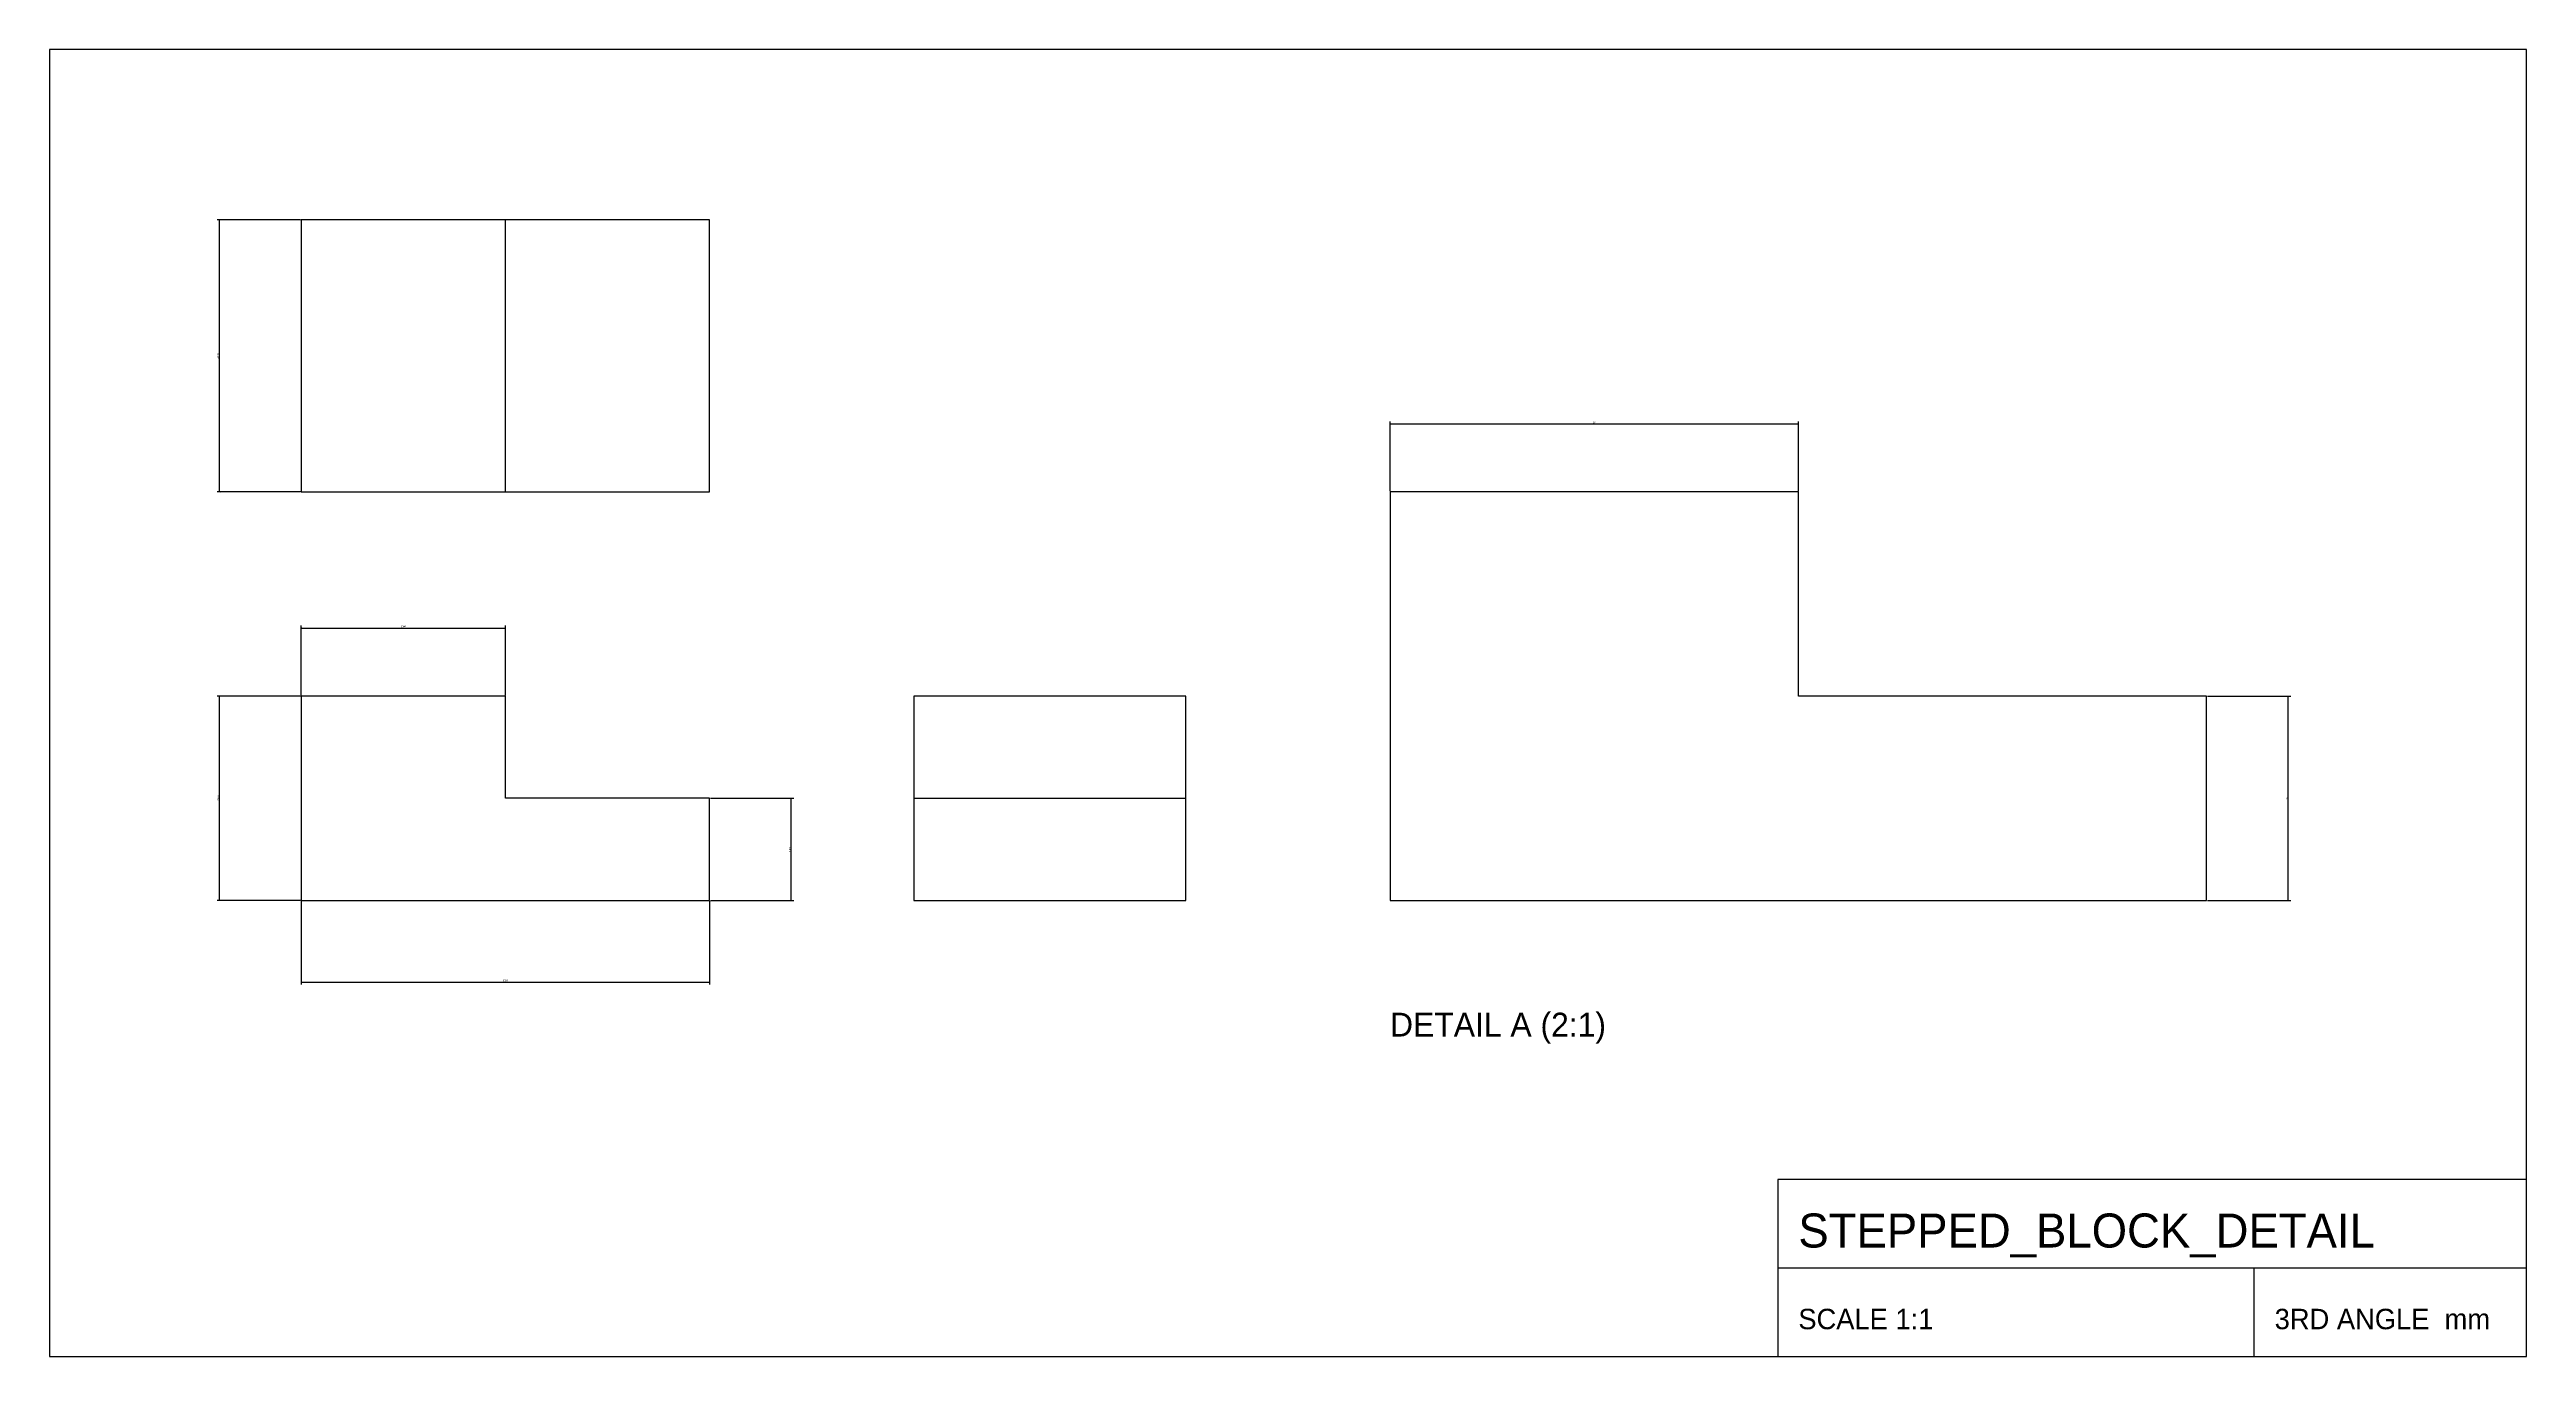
# Model space of a CAD drawing. Header units: millimetres. Extents: x -37 to 327, y -67 to 125.
import ezdxf

# ---------------------------------------------------------------- set-up
doc = ezdxf.new("R2010")
doc.units = ezdxf.units.MM
for name, color, linetype in [('DIM', 4, 'CONTINUOUS'), ('OUTLINE', 7, 'CONTINUOUS'), ('TEXT', 2, 'CONTINUOUS'), ('TITLE', 8, 'CONTINUOUS')]:
    doc.layers.add(name, color=color, linetype=linetype)
doc.styles.add('OpenSansCondensed-Light', font='OpenSansCondensed-Light.ttf')
doc.dimstyles.new('EZDXF', dxfattribs={"dimtxt": 0.25, "dimasz": 0.175, "dimexe": 0.375, "dimexo": 0.125, "dimgap": 0.1, "dimtad": 1, "dimlfac": 100, "dimzin": 12, "dimdsep": 46, "dimtxsty": 'OpenSansCondensed-Light', "dimblk": 'ARCHTICK', "dimcen": 2.5, "dimazin": 3, "dimtfac": 0.5, "dimtmove": 2, "dimatfit": 3})

# ---------------------------------------------------------------- blocks, each defined once
blk = doc.blocks.new('_ARCHTICK')
at = {"color": 0, "linetype": 'BYBLOCK', "const_width": 0.15}
blk.add_lwpolyline([(-0.5, -0.5), (0.5, 0.5)], dxfattribs=at)

msp = doc.modelspace()

# ---------------------------------------------------------------- linework, layer by layer
at = {"layer": 'OUTLINE'}
for p, q in [((60, 100), (0, 100)), ((0, 100), (0, 60)), ((30, 60), (30, 100)), ((60, 60), (60, 100)), ((0, 60), (60, 60)), ((220, 60), (160, 60)), ((160, 60), (160, 0)), ((220, 30), (220, 60)), ((30, 30), (0, 30)), ((0, 30), (0, 0)), ((30, 15), (30, 30)), ((130, 30), (90, 30)), ((90, 30), (90, 0)), ((130, 0), (130, 30)), ((280, 30), (220, 30)), ((280, 0), (280, 30)), ((60, 15), (30, 15)), ((60, 0), (60, 15)), ((90, 15), (130, 15)), ((0, 0), (60, 0)), ((90, 0), (130, 0)), ((160, 0), (280, 0))]:
    msp.add_line(p, q, dxfattribs=at)
at = {"layer": 'TITLE'}
for p, q in [((327, 125), (-37, 125)), ((-37, 125), (-37, -67)), ((327, -67), (327, 125)), ((327, -41), (217, -41)), ((217, -41), (217, -67)), ((327, -67), (327, -41)), ((217, -54), (327, -54)), ((287, -67), (287, -54)), ((-37, -67), (327, -67)), ((217, -67), (327, -67))]:
    msp.add_line(p, q, dxfattribs=at)

# ---------------------------------------------------------------- texts
at = {"layer": 'TEXT'}
msp.add_text('DETAIL A (2:1)', height=3.5, dxfattribs=at).set_placement((160, -20))
at = {"layer": 'TITLE'}
for s, height, p in [('STEPPED_BLOCK_DETAIL', 5, (220, -51)), ('SCALE 1:1', 3, (220, -63)), ('3RD ANGLE  mm', 3, (290, -63))]:
    msp.add_text(s, height=height, dxfattribs=at).set_placement(p)

# ---------------------------------------------------------------- dimensions: what is measured, and where the dimension line sits
at = {"layer": 'DIM'}
for base, p1, p2 in [((-12, 60), (0, 60), (0, 100)), ((-12, 0), (0, 0), (0, 30)), ((72, 0), (60, 0), (60, 15))]:
    msp.add_linear_dim(base=base, p1=p1, p2=p2, angle=90, dimstyle='EZDXF', dxfattribs=at).render()
msp.add_linear_dim(base=(160, 70), p1=(160, 60), p2=(220, 60), text='30', dimstyle='EZDXF', dxfattribs=at).render()
for base, p1, p2 in [((0, 40), (0, 30), (30, 30)), ((0, -12), (0, 0), (60, 0))]:
    msp.add_linear_dim(base=base, p1=p1, p2=p2, dimstyle='EZDXF', dxfattribs=at).render()
msp.add_linear_dim(base=(292, 0), p1=(280, 0), p2=(280, 30), angle=90, text='15', dimstyle='EZDXF', dxfattribs=at).render()

doc.saveas('drawing.dxf')
